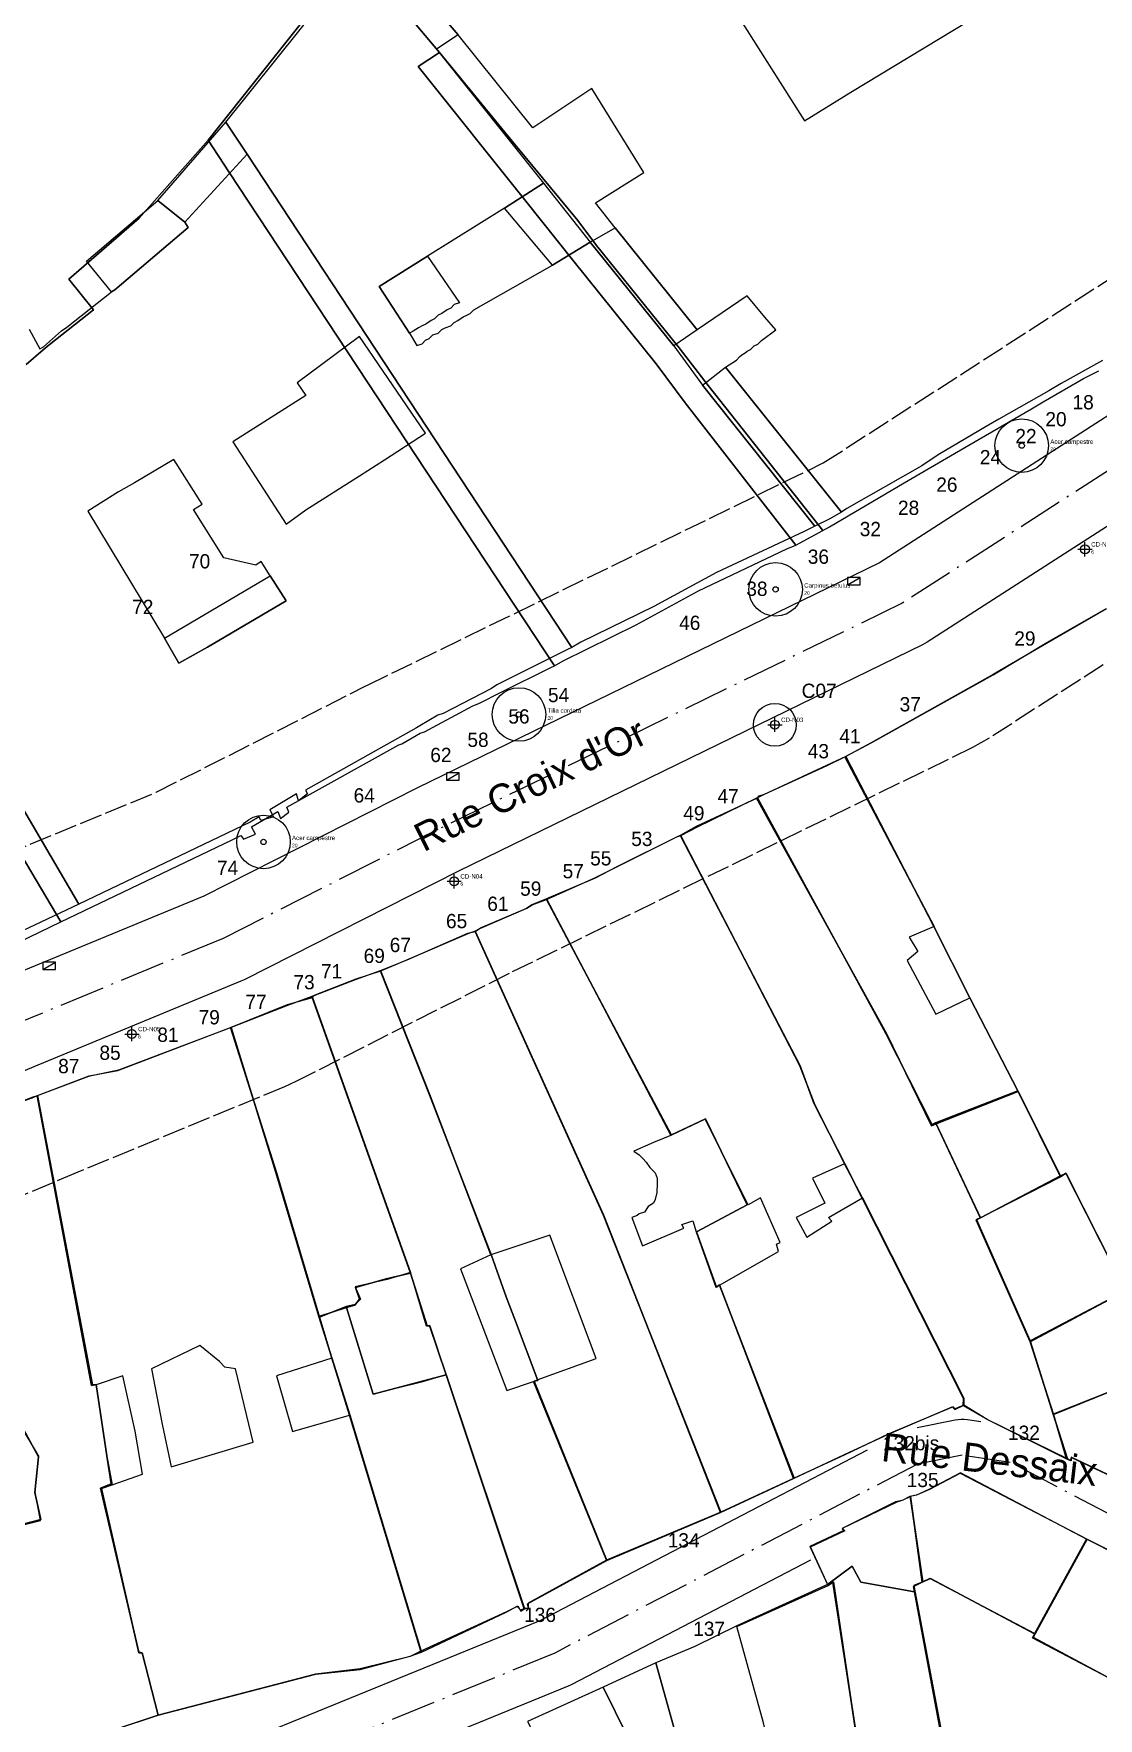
# Model space of a CAD drawing. Header units: metres. Extents: x 1927837 to 1929083, y 4266568 to 4267119.
# Drawn here: x 1928146.5 to 1928206.1, y 4266814.1 to 4266908.5 of the extents above; entities that cross this region are included whole.
import ezdxf
from ezdxf.enums import TextEntityAlignment as Align

# ---------------------------------------------------------------- set-up
doc = ezdxf.new("R2010")
doc.units = ezdxf.units.M
doc.linetypes.add('DASHDOT', pattern=[3.556, 2.54, -0.508, 0, -0.508])
doc.linetypes.add('DASHED', pattern=[1.524, 1.27, -0.254])
for name, color, linetype in [('ASS_AVALOIR', 5, 'CONTINUOUS'), ('BAT_BATI', 8, 'CONTINUOUS'), ('CAD_LIMITE', 94, 'CONTINUOUS'), ('CTL_A_QUALIFIER', 1, 'CONTINUOUS'), ('ECL_CANDELABRE', 2, 'CONTINUOUS'), ('REC_EMPRISE', 6, 'DASHED'), ('TXT_ADRESSE', 8, 'CONTINUOUS'), ('TXT_VOIE', 7, 'CONTINUOUS'), ('VEG_ARBRE', 3, 'CONTINUOUS'), ('VOI_AXE', 1, 'DASHDOT'), ('VOI_BORDURE', 7, 'CONTINUOUS')]:
    doc.layers.add(name, color=color, linetype=linetype)

# ---------------------------------------------------------------- blocks, each defined once
blk = doc.blocks.new('CANDELABRE')
for p, q in [((-0.4, 0), (0.4, 0)), ((0, -0.4), (0, 0.4))]:
    blk.add_line(p, q)
blk.add_circle((0, 0), 0.25)
for tag, p, height in [('NUMERO', (0.35, 0.15), 0.25), ('HAUTEUR', (0.35, -0.25), 0.2)]:
    blk.add_attdef(tag, p, '', height=height)
blk = doc.blocks.new('ARBRE')
for radius in [1.5, 0.15]:
    blk.add_circle((0, 0), radius)
for tag, p, height in [('ESSENCE', (1.6, 0.1), 0.25), ('CIRCONFERENCE', (1.6, -0.3), 0.2)]:
    blk.add_attdef(tag, p, '', height=height)
blk = doc.blocks.new('AVALOIR')
blk.add_line((-0.35, -0.2), (0.35, 0.2))
blk.add_lwpolyline([(-0.35, -0.2), (0.35, -0.2), (0.35, 0.2), (-0.35, 0.2)], close=True)

msp = doc.modelspace()

# ---------------------------------------------------------------- linework, layer by layer
at = {"layer": 'BAT_BATI'}
for points in [[(1928179.774, 4266919.246), (1928189.667, 4266903.626), (1928192.271, 4266905.225), (1928196.376, 4266907.723), (1928198.879, 4266909.221)], [(1928165.558, 4266913.956), (1928170.257, 4266908.448), (1928169.054, 4266907.648), (1928175.052, 4266900.137), (1928172.849, 4266898.737), (1928168.543, 4266896.039), (1928165.84, 4266894.34), (1928167.538, 4266891.737), (1928167.938, 4266891.036), (1928168.238, 4266891.136), (1928168.439, 4266891.336), (1928168.639, 4266891.435), (1928168.84, 4266891.636), (1928169.14, 4266891.736), (1928169.34, 4266891.936), (1928169.541, 4266892.035), (1928169.841, 4266892.135), (1928170.041, 4266892.335), (1928170.241, 4266892.435), (1928170.542, 4266892.635), (1928170.742, 4266892.735), (1928170.942, 4266892.834), (1928171.143, 4266893.035), (1928175.548, 4266895.533), (1928177.651, 4266896.832), (1928182.349, 4266891.023), (1928183.948, 4266888.82), (1928190.246, 4266880.907), (1928189.646, 4266880.608), (1928184.739, 4266878.311), (1928181.235, 4266876.412), (1928177.13, 4266874.414), (1928176.629, 4266874.115), (1928158.441, 4266901.754), (1928157.242, 4266903.556), (1928162.853, 4266910.556)], [(1928206.367, 4266890.199), (1928204.064, 4266888.901), (1928203.363, 4266888.501), (1928200.559, 4266886.903), (1928199.859, 4266886.502), (1928197.155, 4266884.904), (1928196.254, 4266884.304), (1928192.048, 4266881.907), (1928191.748, 4266881.707), (1928185.25, 4266889.819), (1928185.851, 4266890.218), (1928186.052, 4266890.418), (1928186.152, 4266890.518), (1928186.352, 4266890.618), (1928186.452, 4266890.718), (1928186.652, 4266890.818), (1928186.853, 4266891.019), (1928187.053, 4266891.118), (1928187.254, 4266891.318), (1928188.055, 4266891.918), (1928187.455, 4266892.618), (1928186.455, 4266893.821), (1928183.651, 4266891.922), (1928179.053, 4266897.631), (1928177.954, 4266899.033), (1928180.658, 4266900.732), (1928177.759, 4266905.438), (1928174.454, 4266903.239), (1928170.257, 4266908.448), (1928165.558, 4266913.956)], [(1928146.222, 4266891.957), (1928146.822, 4266890.856), (1928147.022, 4266890.955), (1928148.024, 4266891.856), (1928148.324, 4266892.056), (1928150.828, 4266894.054), (1928151.028, 4266894.155), (1928155.135, 4266897.653), (1928154.935, 4266897.954), (1928158.441, 4266901.754), (1928176.629, 4266874.115), (1928176.429, 4266874.015), (1928173.625, 4266872.616), (1928172.424, 4266872.017), (1928172.123, 4266871.817), (1928169.419, 4266870.419), (1928169.119, 4266870.319), (1928168.118, 4266869.719), (1928167.918, 4266869.62), (1928161.71, 4266866.123), (1928161.81, 4266865.923), (1928161.309, 4266865.522), (1928161.209, 4266865.923), (1928159.707, 4266865.024), (1928159.907, 4266864.623), (1928159.207, 4266864.423), (1928159.106, 4266864.624), (1928158.606, 4266864.324), (1928148.994, 4266859.73), (1928142.999, 4266869.944)], [(1928207.219, 4266838.959), (1928204.323, 4266844.666), (1928204.022, 4266844.466), (1928201.625, 4266849.272), (1928198.928, 4266854.479), (1928196.93, 4266858.484), (1928191.935, 4266867.996), (1928193.437, 4266868.795), (1928200.245, 4266872.592), (1928203.25, 4266874.389), (1928206.554, 4266876.288)]]:
    msp.add_lwpolyline(points, dxfattribs=at)
for points in [[(1928153.435, 4266899.156), (1928157.242, 4266903.556), (1928158.441, 4266901.754), (1928154.935, 4266897.954)], [(1928172.849, 4266898.737), (1928175.052, 4266900.137), (1928177.651, 4266896.832), (1928175.548, 4266895.533)], [(1928149.428, 4266895.758), (1928153.435, 4266899.156), (1928154.935, 4266897.954), (1928155.135, 4266897.653), (1928151.028, 4266894.155), (1928150.828, 4266894.054)], [(1928179.053, 4266897.631), (1928183.651, 4266891.922), (1928182.349, 4266891.023), (1928177.651, 4266896.832)], [(1928170.042, 4266893.335), (1928169.842, 4266893.136), (1928169.641, 4266893.036), (1928169.341, 4266892.836), (1928169.14, 4266892.736), (1928168.941, 4266892.536), (1928168.74, 4266892.437), (1928168.44, 4266892.237), (1928168.239, 4266892.137), (1928168.039, 4266892.037), (1928167.739, 4266891.837), (1928167.538, 4266891.737), (1928165.84, 4266894.34), (1928168.543, 4266896.039), (1928170.342, 4266893.435)], [(1928161.725, 4266881.835), (1928164.728, 4266883.733), (1928166.131, 4266884.633), (1928168.434, 4266886.132), (1928164.736, 4266891.539), (1928161.231, 4266888.94), (1928161.731, 4266888.24), (1928157.625, 4266885.642), (1928160.623, 4266881.035)], [(1928185.25, 4266889.819), (1928191.748, 4266881.707), (1928191.047, 4266881.307), (1928190.246, 4266880.907), (1928183.948, 4266888.82)], [(1928133.194, 4266872.154), (1928130.29, 4266870.556), (1928122.597, 4266885.074), (1928122.898, 4266885.174), (1928126.402, 4266886.671), (1928128.104, 4266887.371), (1928129.205, 4266887.47), (1928132.708, 4266887.766), (1928134.306, 4266884.662), (1928141.1, 4266873.047), (1928142.999, 4266869.944), (1928148.994, 4266859.73), (1928144.789, 4266857.732), (1928143.687, 4266857.233), (1928139.583, 4266855.235), (1928132.988, 4266866.45), (1928133.789, 4266866.85), (1928132.69, 4266868.952), (1928133.893, 4266870.753)], [(1928159.719, 4266878.134), (1928159.22, 4266878.934), (1928158.92, 4266878.735), (1928157.119, 4266879.137), (1928155.42, 4266881.841), (1928155.92, 4266882.141), (1928154.322, 4266884.644), (1928152.119, 4266883.345), (1928151.217, 4266882.845), (1928149.515, 4266881.746), (1928153.812, 4266874.637), (1928154.611, 4266873.235), (1928156.213, 4266874.134), (1928160.619, 4266876.732)], [(1928159.719, 4266878.134), (1928160.619, 4266876.732), (1928156.213, 4266874.134), (1928154.611, 4266873.235), (1928153.812, 4266874.637)], [(1928194.222, 4266852.482), (1928187.029, 4266865.699), (1928187.129, 4266865.798), (1928187.43, 4266865.898), (1928190.934, 4266867.496), (1928191.935, 4266867.996), (1928196.93, 4266858.484), (1928195.529, 4266857.884), (1928196.028, 4266857.083), (1928195.427, 4266856.584), (1928197.025, 4266853.58), (1928198.928, 4266854.479), (1928201.625, 4266849.272), (1928197.02, 4266847.475), (1928196.82, 4266847.375)], [(1928198.607, 4266832.062), (1928192.913, 4266843.275), (1928191.913, 4266845.178), (1928190.216, 4266848.582), (1928189.416, 4266850.685), (1928182.724, 4266863.601), (1928183.625, 4266864.1), (1928187.029, 4266865.699), (1928194.222, 4266852.482), (1928196.82, 4266847.375), (1928197.02, 4266847.475), (1928199.517, 4266842.168), (1928199.316, 4266842.069), (1928202.313, 4266835.26), (1928203.609, 4266831.156), (1928204.408, 4266828.653), (1928199.906, 4266830.86), (1928198.606, 4266831.661)], [(1928184.902, 4266838.38), (1928188.206, 4266840.277), (1928188.106, 4266840.679), (1928188.306, 4266840.778), (1928187.208, 4266843.281), (1928186.507, 4266842.882), (1928184.11, 4266847.687), (1928182.208, 4266846.788), (1928175.214, 4266860.005), (1928177.918, 4266861.204), (1928179.119, 4266861.803), (1928182.523, 4266863.501), (1928182.724, 4266863.601), (1928189.416, 4266850.685), (1928190.216, 4266848.582), (1928191.913, 4266845.178), (1928190.111, 4266844.379), (1928190.81, 4266842.977), (1928189.209, 4266842.179), (1928189.808, 4266841.077), (1928191.21, 4266841.976), (1928191.01, 4266842.177), (1928192.913, 4266843.275), (1928198.607, 4266832.062), (1928198.606, 4266831.661), (1928198.106, 4266831.462), (1928198.005, 4266831.562), (1928194.401, 4266830.064), (1928191.898, 4266828.866), (1928189.095, 4266827.567)], [(1928178.4, 4266842.289), (1928171.21, 4266858.207), (1928171.51, 4266858.407), (1928174.113, 4266859.506), (1928174.413, 4266859.706), (1928175.214, 4266860.005), (1928182.208, 4266846.788), (1928181.206, 4266846.389), (1928180.105, 4266845.889), (1928180.405, 4266845.69), (1928180.605, 4266845.489), (1928180.805, 4266845.288), (1928181.005, 4266844.989), (1928181.305, 4266844.688), (1928181.405, 4266844.387), (1928181.405, 4266844.087), (1928181.404, 4266843.586), (1928181.304, 4266843.187), (1928181.203, 4266842.986), (1928180.903, 4266842.786), (1928180.702, 4266842.486), (1928180.402, 4266842.387), (1928180.302, 4266842.286), (1928180.002, 4266842.186), (1928180.601, 4266840.586), (1928182.904, 4266841.584), (1928182.803, 4266841.784), (1928183.404, 4266841.983), (1928183.604, 4266841.382), (1928184.702, 4266838.279), (1928184.902, 4266838.38), (1928189.095, 4266827.567), (1928184.99, 4266825.669)], [(1928174.488, 4266832.985), (1928174.689, 4266833.084), (1928177.993, 4266834.282), (1928175.397, 4266841.191), (1928172.094, 4266840.093), (1928168.699, 4266849.003), (1928165.903, 4266856.01), (1928167.405, 4266856.61), (1928170.809, 4266858.108), (1928171.21, 4266858.207), (1928178.4, 4266842.289), (1928184.99, 4266825.669), (1928178.582, 4266822.974)], [(1928169.585, 4266833.39), (1928168.687, 4266836.093), (1928168.487, 4266836.093), (1928167.589, 4266839.096), (1928162.099, 4266854.513), (1928162.199, 4266854.613), (1928164.502, 4266855.512), (1928165.903, 4266856.01), (1928168.699, 4266849.003), (1928172.094, 4266840.093), (1928170.391, 4266839.294), (1928172.987, 4266832.486), (1928174.488, 4266832.985), (1928178.582, 4266822.974), (1928174.177, 4266820.576), (1928174.176, 4266820.276), (1928173.976, 4266820.275)], [(1928166.288, 4266838.697), (1928164.486, 4266838.299), (1928164.785, 4266837.598), (1928164.485, 4266837.298), (1928163.984, 4266837.198), (1928162.483, 4266836.599), (1928160.088, 4266844.707), (1928157.494, 4266852.817), (1928160.698, 4266854.114), (1928162.099, 4266854.513), (1928167.589, 4266839.096)], [(1928152.168, 4266830.204), (1928151.471, 4266833.307), (1928149.969, 4266832.808), (1928149.769, 4266832.808), (1928146.682, 4266849.023), (1928149.586, 4266850.121), (1928151.187, 4266850.42), (1928157.494, 4266852.817), (1928160.088, 4266844.707), (1928162.483, 4266836.599), (1928163.181, 4266834.296), (1928160.078, 4266833.299), (1928160.976, 4266830.195), (1928164.179, 4266831.094), (1928168.169, 4266817.879), (1928167.569, 4266817.579), (1928164.766, 4266816.882), (1928162.264, 4266816.584), (1928153.454, 4266814.291), (1928152.557, 4266817.794), (1928152.357, 4266817.794), (1928150.265, 4266827.003), (1928150.865, 4266827.202), (1928152.567, 4266827.802)], [(1928143.751, 4266818.602), (1928141.755, 4266823.808), (1928142.055, 4266824.008), (1928146.859, 4266825.205), (1928146.561, 4266826.807), (1928146.763, 4266828.808), (1928145.864, 4266830.31), (1928141.576, 4266847.027), (1928141.877, 4266847.226), (1928146.481, 4266848.924), (1928146.682, 4266849.023), (1928149.769, 4266832.808), (1928149.969, 4266832.808), (1928150.566, 4266828.804), (1928150.865, 4266827.202), (1928150.265, 4266827.003), (1928152.357, 4266817.794), (1928152.557, 4266817.794), (1928153.454, 4266814.291), (1928146.247, 4266811.895)], [(1928199.316, 4266842.069), (1928199.517, 4266842.168), (1928204.022, 4266844.466), (1928204.323, 4266844.666), (1928207.219, 4266838.959), (1928207.619, 4266838.058), (1928202.313, 4266835.26)], [(1928202.313, 4266835.26), (1928207.619, 4266838.058), (1928207.919, 4266838.158), (1928208.219, 4266837.557), (1928213.425, 4266840.053), (1928215.223, 4266836.149), (1928209.116, 4266833.353), (1928203.609, 4266831.156)], [(1928164.179, 4266831.094), (1928163.181, 4266834.296), (1928162.483, 4266836.599), (1928163.984, 4266837.198), (1928165.481, 4266832.293), (1928168.284, 4266832.991), (1928169.585, 4266833.39), (1928173.976, 4266820.275), (1928173.776, 4266820.175), (1928173.576, 4266820.376), (1928172.976, 4266820.077), (1928168.169, 4266817.879)], [(1928203.609, 4266831.156), (1928209.116, 4266833.353), (1928215.223, 4266836.149), (1928216.625, 4266836.748), (1928222.218, 4266824.834), (1928222.317, 4266824.534), (1928220.716, 4266823.934), (1928220.213, 4266821.232), (1928217.512, 4266822.536), (1928214.311, 4266824.041), (1928211.41, 4266825.544), (1928204.608, 4266828.753), (1928204.608, 4266828.553), (1928204.408, 4266828.653)], [(1928158.773, 4266829.597), (1928157.777, 4266833.702), (1928157.176, 4266833.801), (1928156.876, 4266834.102), (1928155.776, 4266835.004), (1928153.072, 4266833.705), (1928153.67, 4266830.603), (1928154.169, 4266828.2)], [(1928196.695, 4266821.956), (1928196.295, 4266821.756), (1928195.599, 4266826.56), (1928196, 4266826.659), (1928196.7, 4266826.959), (1928198.402, 4266827.858), (1928205.504, 4266824.149), (1928202.597, 4266818.847)], [(1928191.291, 4266821.761), (1928190.99, 4266821.561), (1928189.991, 4266823.764), (1928191.894, 4266824.662), (1928191.794, 4266824.763), (1928194.798, 4266826.26), (1928195.198, 4266826.36), (1928195.599, 4266826.56), (1928196.295, 4266821.756), (1928195.794, 4266821.556), (1928197.586, 4266812.047), (1928192.882, 4266811.051)], [(1928213.007, 4266820.438), (1928211.598, 4266812.634), (1928208.797, 4266813.137), (1928209.799, 4266814.738), (1928202.497, 4266818.648), (1928202.597, 4266818.847), (1928205.504, 4266824.149)], [(1928185.568, 4266801.451), (1928184.172, 4266806.755), (1928188.676, 4266808.352), (1928187.381, 4266813.858), (1928185.885, 4266819.264), (1928190.99, 4266821.561), (1928191.291, 4266821.761), (1928192.882, 4266811.051), (1928194.275, 4266802.642), (1928191.072, 4266801.745), (1928190.972, 4266801.945), (1928185.867, 4266800.549)]]:
    msp.add_lwpolyline(points, close=True, dxfattribs=at)
at = {"layer": 'CAD_LIMITE'}
for points in [[(1928166.842, 4266915.818), (1928164.387, 4266913.272), (1928164.578, 4266912.956), (1928169.222, 4266907.452), (1928173.455, 4266902.278), (1928176.975, 4266898.034), (1928178.01, 4266896.637), (1928182.638, 4266890.91), (1928184.276, 4266888.8), (1928190.694, 4266880.669), (1928191.069, 4266880.872), (1928195.253, 4266883.347), (1928196.156, 4266883.869), (1928198.887, 4266885.458), (1928202.392, 4266887.486), (1928203.049, 4266887.888), (1928205.307, 4266889.181), (1928206.158, 4266889.612)], [(1928156.252, 4266902.546), (1928157.417, 4266900.776), (1928175.664, 4266873.098), (1928176.139, 4266873.371), (1928180.245, 4266875.387), (1928183.731, 4266877.293), (1928188.676, 4266879.651), (1928189.192, 4266879.858), (1928182.975, 4266887.83), (1928181.358, 4266890.007), (1928176.68, 4266895.822), (1928174.061, 4266899.13), (1928168.016, 4266906.674), (1928169.222, 4266907.452), (1928164.578, 4266912.956), (1928161.842, 4266909.565), (1928156.252, 4266902.546)], [(1928146.043, 4266889.967), (1928147.005, 4266890.802), (1928147.339, 4266891.07), (1928149.822, 4266893.039), (1928148.44, 4266894.758), (1928152.386, 4266898.181), (1928156.252, 4266902.546), (1928161.842, 4266909.565)], [(1928190.694, 4266880.669), (1928184.276, 4266888.8), (1928182.638, 4266890.91), (1928178.01, 4266896.637), (1928176.975, 4266898.034), (1928173.455, 4266902.278), (1928169.222, 4266907.452), (1928168.016, 4266906.674), (1928174.061, 4266899.13), (1928176.68, 4266895.822), (1928181.358, 4266890.007), (1928182.975, 4266887.83), (1928189.192, 4266879.858), (1928190.042, 4266880.323), (1928190.694, 4266880.669)], [(1928141.967, 4266868.912), (1928147.99, 4266858.742), (1928157.597, 4266863.337), (1928158.072, 4266863.577), (1928158.228, 4266863.371), (1928158.898, 4266863.651), (1928158.687, 4266864.077), (1928160.156, 4266864.92), (1928160.311, 4266864.536), (1928160.767, 4266864.898), (1928160.656, 4266865.161), (1928166.927, 4266868.657), (1928167.097, 4266868.718), (1928168.13, 4266869.323), (1928168.377, 4266869.398), (1928171.09, 4266870.842), (1928171.413, 4266870.976), (1928172.663, 4266871.622), (1928175.449, 4266872.99), (1928175.664, 4266873.098), (1928157.417, 4266900.776), (1928156.252, 4266902.546), (1928152.386, 4266898.181), (1928148.44, 4266894.758), (1928149.822, 4266893.039), (1928147.339, 4266891.07), (1928147.005, 4266890.802), (1928146.043, 4266889.967)], [(1928128.18, 4266886.431), (1928127.135, 4266886.382), (1928125.41, 4266885.697), (1928121.88, 4266884.179), (1928121.547, 4266884.078), (1928129.265, 4266869.577), (1928132.193, 4266871.128), (1928132.883, 4266869.752), (1928131.708, 4266867.908), (1928132.766, 4266865.855), (1928131.984, 4266865.46), (1928138.599, 4266854.233), (1928142.698, 4266856.261), (1928143.767, 4266856.711), (1928147.99, 4266858.742), (1928141.967, 4266868.912), (1928140.105, 4266872.037), (1928133.297, 4266883.613), (1928131.737, 4266886.793), (1928128.18, 4266886.431)], [(1928206.601, 4266876.283), (1928203.233, 4266874.349), (1928200.25, 4266872.606), (1928193.405, 4266868.767), (1928191.979, 4266868.015), (1928196.899, 4266858.517), (1928198.935, 4266854.487), (1928201.648, 4266849.247), (1928204.014, 4266844.506), (1928204.344, 4266844.651), (1928207.231, 4266838.917)], [(1928201.648, 4266849.247), (1928198.935, 4266854.487), (1928196.899, 4266858.517), (1928191.979, 4266868.015), (1928190.896, 4266867.498), (1928187.377, 4266865.869), (1928187.116, 4266865.738), (1928186.978, 4266865.666), (1928194.265, 4266852.495), (1928196.788, 4266847.314), (1928197.058, 4266847.424), (1928201.648, 4266849.247)], [(1928203.622, 4266831.135), (1928202.318, 4266835.214), (1928199.283, 4266842.033), (1928199.528, 4266842.164), (1928197.058, 4266847.424), (1928196.788, 4266847.314), (1928194.265, 4266852.495), (1928186.978, 4266865.666), (1928183.662, 4266864.045), (1928182.727, 4266863.555), (1928189.433, 4266850.674), (1928190.196, 4266848.589), (1928191.936, 4266845.182), (1928192.911, 4266843.271), (1928198.59, 4266832.032), (1928198.557, 4266831.653), (1928199.928, 4266830.868), (1928204.36, 4266828.648), (1928203.622, 4266831.135)], [(1928189.057, 4266827.551), (1928191.914, 4266828.9), (1928194.419, 4266830.058), (1928197.943, 4266831.564), (1928198.089, 4266831.414), (1928198.557, 4266831.653), (1928198.59, 4266832.032), (1928192.911, 4266843.271), (1928191.936, 4266845.182), (1928190.196, 4266848.589), (1928189.433, 4266850.674), (1928182.727, 4266863.555), (1928182.495, 4266863.48), (1928179.156, 4266861.836), (1928177.945, 4266861.192), (1928175.206, 4266860.036), (1928182.176, 4266846.798), (1928184.119, 4266847.713), (1928186.457, 4266842.893), (1928183.614, 4266841.367), (1928184.741, 4266838.272), (1928184.9, 4266838.411), (1928189.057, 4266827.551)], [(1928184.962, 4266825.646), (1928189.057, 4266827.551), (1928184.9, 4266838.411), (1928184.741, 4266838.272), (1928183.614, 4266841.367), (1928186.457, 4266842.893), (1928184.119, 4266847.713), (1928182.176, 4266846.798), (1928175.206, 4266860.036), (1928174.383, 4266859.695), (1928174.062, 4266859.483), (1928171.463, 4266858.344), (1928171.218, 4266858.213), (1928178.4, 4266842.324), (1928184.962, 4266825.646)], [(1928178.591, 4266822.958), (1928184.962, 4266825.646), (1928178.4, 4266842.324), (1928171.218, 4266858.213), (1928170.801, 4266858.076), (1928167.362, 4266856.595), (1928165.916, 4266855.986), (1928168.658, 4266849.046), (1928172.123, 4266840.052), (1928172.854, 4266837.987), (1928173.001, 4266837.592), (1928173.483, 4266836.364), (1928174.727, 4266833.05), (1928174.526, 4266833.01), (1928178.591, 4266822.958)], [(1928169.584, 4266833.365), (1928173.963, 4266820.245), (1928174.196, 4266820.286), (1928174.156, 4266820.541), (1928178.591, 4266822.958), (1928174.526, 4266833.01), (1928174.727, 4266833.05), (1928173.483, 4266836.364), (1928173.001, 4266837.592), (1928172.854, 4266837.987), (1928172.123, 4266840.052), (1928168.658, 4266849.046), (1928165.916, 4266855.986), (1928164.518, 4266855.536), (1928162.223, 4266854.63), (1928162.069, 4266854.558), (1928167.582, 4266839.054), (1928168.516, 4266836.118), (1928168.656, 4266836.123), (1928169.584, 4266833.365)], [(1928162.459, 4266836.633), (1928164.002, 4266837.145), (1928164.475, 4266837.262), (1928164.728, 4266837.605), (1928164.509, 4266838.253), (1928166.226, 4266838.738), (1928167.582, 4266839.054), (1928162.069, 4266854.558), (1928160.705, 4266854.063), (1928157.531, 4266852.826), (1928160.051, 4266844.698), (1928162.459, 4266836.633)], [(1928153.453, 4266814.3), (1928162.284, 4266816.587), (1928164.774, 4266816.855), (1928167.575, 4266817.601), (1928168.207, 4266817.824), (1928164.181, 4266831.124), (1928163.183, 4266834.313), (1928162.459, 4266836.633), (1928160.051, 4266844.698), (1928157.531, 4266852.826), (1928151.22, 4266850.429), (1928149.537, 4266850.079), (1928146.662, 4266848.997), (1928149.717, 4266832.77), (1928149.981, 4266832.813), (1928150.578, 4266828.82), (1928150.814, 4266827.249), (1928150.213, 4266827.016), (1928152.365, 4266817.819), (1928152.546, 4266817.781), (1928153.453, 4266814.3)], [(1928153.453, 4266814.3), (1928152.546, 4266817.781), (1928152.365, 4266817.819), (1928150.213, 4266827.016), (1928150.814, 4266827.249), (1928150.578, 4266828.82), (1928149.981, 4266832.813), (1928149.717, 4266832.77), (1928146.662, 4266848.997), (1928146.431, 4266848.922), (1928141.9, 4266847.201), (1928141.546, 4266847.033), (1928145.907, 4266830.32), (1928146.744, 4266828.76), (1928146.528, 4266826.761), (1928146.879, 4266825.25), (1928142.095, 4266824.032), (1928141.782, 4266823.843), (1928143.737, 4266818.575), (1928146.274, 4266811.916), (1928153.453, 4266814.3)], [(1928204.014, 4266844.506), (1928201.648, 4266849.247), (1928197.058, 4266847.424), (1928199.528, 4266842.164), (1928204.014, 4266844.506)], [(1928141.546, 4266847.033), (1928139.764, 4266846.424), (1928144, 4266829.706), (1928140.418, 4266828.742), (1928142.095, 4266824.032), (1928146.879, 4266825.25), (1928146.528, 4266826.761), (1928146.744, 4266828.76), (1928145.907, 4266830.32), (1928141.546, 4266847.033)], [(1928207.576, 4266838.017), (1928207.231, 4266838.917), (1928204.344, 4266844.651), (1928204.014, 4266844.506), (1928199.528, 4266842.164), (1928199.283, 4266842.033), (1928202.318, 4266835.214), (1928207.576, 4266838.017)], [(1928203.622, 4266831.135), (1928209.127, 4266833.358), (1928215.267, 4266836.171), (1928213.378, 4266840.028), (1928208.218, 4266837.551), (1928207.891, 4266838.151), (1928207.576, 4266838.017), (1928202.318, 4266835.214), (1928203.622, 4266831.135)], [(1928164.002, 4266837.145), (1928165.49, 4266832.283), (1928168.323, 4266833.019), (1928169.584, 4266833.365), (1928168.656, 4266836.123), (1928168.516, 4266836.118), (1928167.582, 4266839.054), (1928166.226, 4266838.738), (1928164.509, 4266838.253), (1928164.728, 4266837.605), (1928164.475, 4266837.262), (1928164.002, 4266837.145)], [(1928168.207, 4266817.824), (1928172.954, 4266820.064), (1928173.613, 4266820.421), (1928173.772, 4266820.126), (1928173.963, 4266820.245), (1928169.584, 4266833.365), (1928168.323, 4266833.019), (1928165.49, 4266832.283), (1928164.002, 4266837.145), (1928162.459, 4266836.633), (1928163.183, 4266834.313), (1928164.181, 4266831.124), (1928168.207, 4266817.824)], [(1928203.622, 4266831.135), (1928204.36, 4266828.648), (1928204.581, 4266828.567), (1928204.638, 4266828.725), (1928211.409, 4266825.544), (1928214.345, 4266824.06), (1928217.539, 4266822.563), (1928220.251, 4266821.237), (1928220.676, 4266823.944), (1928222.334, 4266824.549), (1928222.246, 4266824.823), (1928216.666, 4266836.788), (1928215.267, 4266836.171), (1928209.127, 4266833.358), (1928203.622, 4266831.135)], [(1928195.616, 4266826.553), (1928196.274, 4266821.751), (1928196.735, 4266821.945), (1928202.565, 4266818.853), (1928205.483, 4266824.163), (1928198.412, 4266827.878), (1928196.672, 4266826.958), (1928195.949, 4266826.621), (1928195.616, 4266826.553)], [(1928190.951, 4266821.614), (1928192.336, 4266822.643), (1928192.829, 4266821.737), (1928195.833, 4266821.201), (1928195.775, 4266821.51), (1928196.274, 4266821.751), (1928195.616, 4266826.553), (1928195.178, 4266826.348), (1928194.839, 4266826.225), (1928191.783, 4266824.747), (1928191.928, 4266824.63), (1928189.985, 4266823.714), (1928190.951, 4266821.614)], [(1928211.592, 4266812.673), (1928212.954, 4266820.384), (1928205.483, 4266824.163), (1928202.565, 4266818.853), (1928202.456, 4266818.626), (1928209.837, 4266814.756), (1928208.809, 4266813.173), (1928211.592, 4266812.673)], [(1928190.951, 4266821.614), (1928191.259, 4266821.736), (1928192.902, 4266811.075), (1928197.537, 4266812.076), (1928195.833, 4266821.201), (1928192.829, 4266821.737), (1928192.336, 4266822.643), (1928190.951, 4266821.614)], [(1928190.951, 4266821.614), (1928185.887, 4266819.296), (1928183.522, 4266818.143), (1928181.337, 4266817.219), (1928182.773, 4266812.066), (1928182.993, 4266811.162), (1928184.185, 4266806.723), (1928185.547, 4266801.445), (1928185.82, 4266800.577), (1928190.981, 4266801.953), (1928191.045, 4266801.711), (1928194.216, 4266802.592), (1928192.902, 4266811.075), (1928191.259, 4266821.736), (1928190.951, 4266821.614)], [(1928196.274, 4266821.751), (1928195.775, 4266821.51), (1928195.833, 4266821.201), (1928197.537, 4266812.076), (1928197.738, 4266812.128), (1928197.815, 4266811.519), (1928197.623, 4266811.434), (1928201.165, 4266795.103), (1928204.906, 4266796.65), (1928204.62, 4266797.196), (1928206.169, 4266804.703), (1928206.45, 4266804.713), (1928207.762, 4266812.312), (1928208.259, 4266813.264), (1928208.809, 4266813.173), (1928209.837, 4266814.756), (1928202.456, 4266818.626), (1928202.565, 4266818.853), (1928196.735, 4266821.945), (1928196.274, 4266821.751)], [(1928182.993, 4266811.162), (1928182.773, 4266812.066), (1928181.337, 4266817.219), (1928178.379, 4266815.855), (1928181.109, 4266810.338), (1928182.993, 4266811.162)], [(1928178.379, 4266815.855), (1928174.144, 4266813.945), (1928176.997, 4266808.477), (1928181.109, 4266810.338), (1928178.379, 4266815.855)]]:
    msp.add_lwpolyline(points, dxfattribs=at)
at = {"layer": 'CTL_A_QUALIFIER'}
msp.add_circle((1928188.011, 4266869.786), 1.2, dxfattribs=at)
at = {"layer": 'REC_EMPRISE'}
for points in [[(1928052.293, 4266796.517), (1928098.97, 4266840.407), (1928099.636, 4266840.975), (1928100.354, 4266841.476), (1928101.118, 4266841.904), (1928126.95, 4266854.79), (1928127.071, 4266854.849), (1928129.774, 4266856.148), (1928130.168, 4266856.326), (1928141.981, 4266861.318), (1928142.052, 4266861.348), (1928153.341, 4266866.006), (1928165.043, 4266871.941), (1928165.171, 4266872.005), (1928190.725, 4266884.457), (1928208.303, 4266895.761)], [(1928217.948, 4266880.563), (1928200.014, 4266869.029), (1928199.088, 4266868.509), (1928173.121, 4266855.855), (1928161.169, 4266849.794), (1928160.531, 4266849.501), (1928148.953, 4266844.723), (1928137.373, 4266839.829), (1928134.925, 4266838.653), (1928110.337, 4266826.388), (1928064.623, 4266783.404)]]:
    msp.add_lwpolyline(points, dxfattribs=at)
at = {"layer": 'VOI_AXE'}
for points in [[(1928213.171, 4266888.191), (1928195.146, 4266876.599), (1928169.114, 4266863.914), (1928157.098, 4266857.82), (1928145.485, 4266853.028), (1928133.671, 4266848.035)], [(1928253.34, 4266822.403), (1928232.816, 4266814.816), (1928229.914, 4266814.118), (1928226.512, 4266815.222), (1928201.205, 4266828.457), (1928198.503, 4266828.86), (1928196.001, 4266828.361), (1928175.675, 4266817.772), (1928146.841, 4266805.99)]]:
    msp.add_lwpolyline(points, dxfattribs=at)
at = {"layer": 'VOI_BORDURE'}
for points in [[(1928226.236, 4266899.204), (1928211.817, 4266890.411), (1928211.764, 4266890.378), (1928193.869, 4266878.869), (1928167.975, 4266866.252), (1928167.938, 4266866.233), (1928156.013, 4266860.185), (1928144.493, 4266855.432), (1928144.473, 4266855.423), (1928132.659, 4266850.43), (1928132.545, 4266850.379), (1928129.842, 4266849.08), (1928129.807, 4266849.063), (1928105.128, 4266836.752)], [(1928228.944, 4266894.765), (1928214.551, 4266885.987), (1928196.552, 4266874.412), (1928196.285, 4266874.262), (1928170.271, 4266861.586), (1928158.274, 4266855.501), (1928158.09, 4266855.417), (1928146.487, 4266850.629), (1928134.741, 4266845.665), (1928132.111, 4266844.402), (1928129.42, 4266843.059)], [(1928199.553, 4266830.725), (1928198.798, 4266830.838), (1928198.627, 4266830.856), (1928198.455, 4266830.859), (1928198.283, 4266830.847), (1928198.113, 4266830.821), (1928195.985, 4266830.397)], [(1928193.179, 4266829.146), (1928174.833, 4266819.588), (1928146.085, 4266807.842)], [(1928190.014, 4266822.987), (1928176.599, 4266815.998), (1928176.431, 4266815.92), (1928147.598, 4266804.139)]]:
    msp.add_lwpolyline(points, dxfattribs=at)

# ---------------------------------------------------------------- block references
at = {"layer": 'ASS_AVALOIR'}
for p in [(1928192.432, 4266877.836), (1928169.959, 4266866.885), (1928147.338, 4266856.281)]:
    msp.add_blockref('AVALOIR', p, dxfattribs=at)
at = {"layer": 'ECL_CANDELABRE'}
for p, values in [((1928205.388, 4266879.619), {'NUMERO': 'CD-N02', 'HAUTEUR': '6'}), ((1928188.011, 4266869.786), {'NUMERO': 'CD-N03'}), ((1928170.036, 4266861.018), {'NUMERO': 'CD-N04', 'HAUTEUR': '6'}), ((1928151.974, 4266852.46), {'NUMERO': 'CD-N05', 'HAUTEUR': '6'})]:
    msp.add_blockref('CANDELABRE', p, dxfattribs=at).add_auto_attribs(values)
at = {"layer": 'VEG_ARBRE'}
for p, values in [((1928201.846, 4266885.426), {'ESSENCE': 'Acer campestre', 'CIRCONFERENCE': '20'}), ((1928188.052, 4266877.37), {'ESSENCE': 'Carpinus betulus', 'CIRCONFERENCE': '20'}), ((1928173.669, 4266870.361), {'ESSENCE': 'Tilia cordata', 'CIRCONFERENCE': '20'}), ((1928159.35, 4266863.223), {'ESSENCE': 'Acer campestre', 'CIRCONFERENCE': '20'})]:
    msp.add_blockref('ARBRE', p, dxfattribs=at).add_auto_attribs(values)

# ---------------------------------------------------------------- texts
at = {"layer": 'CTL_A_QUALIFIER'}
msp.add_text('C07', height=0.8, dxfattribs=at).set_placement((1928189.51, 4266871.29))
at = {"layer": 'TXT_ADRESSE'}
for s, p in [('18', (1928204.693, 4266887.459)), ('20', (1928203.171, 4266886.509)), ('22', (1928201.489, 4266885.56)), ('24', (1928199.496, 4266884.381)), ('26', (1928197.053, 4266882.842)), ('28', (1928194.91, 4266881.543)), ('32', (1928192.767, 4266880.354)), ('70', (1928155.176, 4266878.548)), ('36', (1928189.854, 4266878.806)), ('38', (1928186.409, 4266877.008)), ('72', (1928151.992, 4266875.989)), ('46', (1928182.645, 4266875.1)), ('29', (1928201.428, 4266874.221)), ('54', (1928175.295, 4266871.054)), ('56', (1928173.072, 4266869.855)), ('37', (1928195, 4266870.535)), ('41', (1928191.625, 4266868.746)), ('58', (1928170.779, 4266868.546)), ('43', (1928189.853, 4266867.907)), ('62', (1928168.697, 4266867.697)), ('64', (1928164.401, 4266865.43)), ('47', (1928184.797, 4266865.39)), ('49', (1928182.875, 4266864.431)), ('53', (1928179.961, 4266862.993)), ('74', (1928156.742, 4266861.374)), ('57', (1928176.116, 4266861.185)), ('55', (1928177.658, 4266861.904)), ('59', (1928173.734, 4266860.207)), ('61', (1928171.891, 4266859.358)), ('65', (1928169.579, 4266858.389)), ('69', (1928164.963, 4266856.442)), ('67', (1928166.425, 4266857.051)), ('71', (1928162.571, 4266855.574)), ('73', (1928161.029, 4266854.965)), ('77', (1928158.336, 4266853.866)), ('79', (1928155.713, 4266852.998)), ('81', (1928153.4, 4266852.02)), ('85', (1928150.157, 4266851.012)), ('87', (1928147.844, 4266850.263)), ('132bis', (1928194.07, 4266829.133)), ('132', (1928201.076, 4266829.717)), ('135', (1928195.399, 4266827.071)), ('134', (1928182.006, 4266823.691)), ('136', (1928173.955, 4266819.515)), ('137', (1928183.432, 4266818.735))]:
    msp.add_text(s, height=0.8, dxfattribs=at).set_placement(p)
at = {"layer": 'TXT_VOIE'}
for s, rotation, p in [("Rue Croix d'Or", -334.02141, (1928174.295, 4266866.439)), ('Rue Dessaix', 353.33127, (1928200.044, 4266828.63))]:
    msp.add_text(s, height=1.6, rotation=rotation, dxfattribs=at).set_placement(p, align=Align.MIDDLE_CENTER)

doc.saveas('drawing.dxf')
